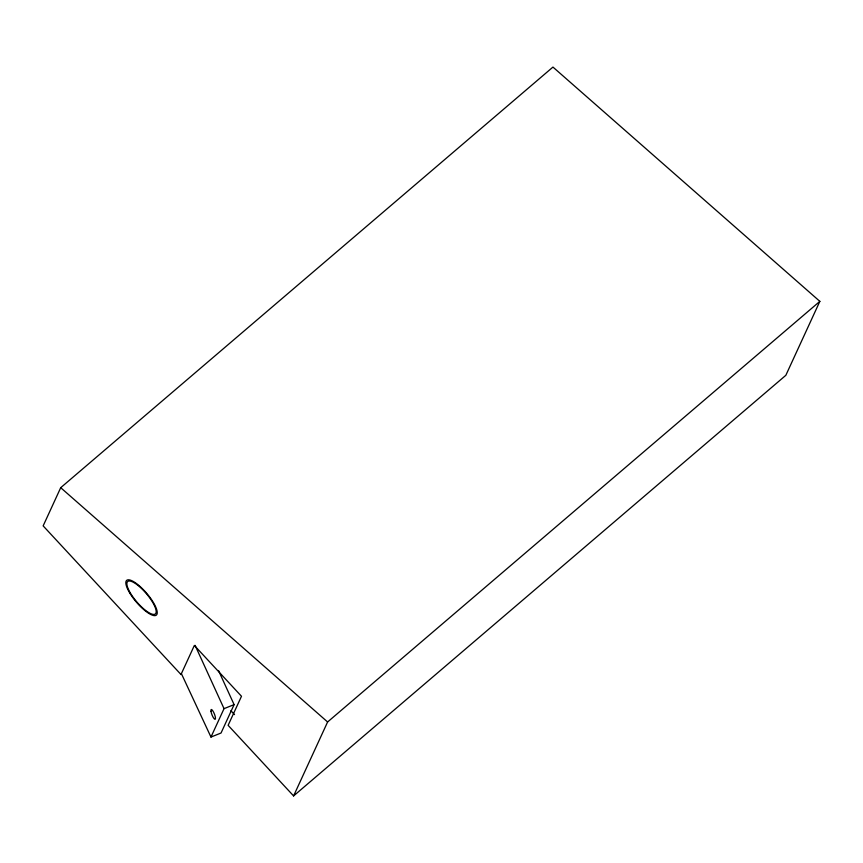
<?xml version="1.0" encoding="UTF-8"?>
<svg xmlns="http://www.w3.org/2000/svg" width="863" height="863" viewBox="0 0 863 863"><rect width="100%" height="100%" fill="white"/><g stroke="black" fill="none" stroke-linecap="round" stroke-linejoin="round"><path stroke-width="1.29" d="M180.993 674.51L194.358 645.459L241.489 696.268L228.123 725.33L293.593 795.923L785.837 375.308L819.85 301.36L552.956 67.077L60.712 487.692L43.15 525.88L180.993 674.51L181.575 674.025L210.971 737.056L221.036 733.021L234.1 704.618L218.512 670.529M210.971 737.056L224.035 708.652L234.1 704.618M293.593 795.923L327.606 721.975L819.85 301.36M60.712 487.692L327.606 721.975M230.896 710.702L234.52 714.607M195.092 645.351L224.035 708.652M129.633 592.816A22.859 6.785 49.5 0 0 156.376 615.092A22.859 6.785 49.5 0 0 138.609 585.233A22.859 6.785 49.5 0 0 129.633 592.816M130.432 593.14A21.305 6.321 49.5 0 0 155.372 613.917A21.305 6.321 49.5 0 0 138.803 586.074A21.305 6.321 49.5 0 0 130.432 593.14M210.982 711.392A5.307 1.284 68.2 0 0 214.855 719.311A5.307 1.284 68.2 0 0 213.754 712.514A5.307 1.284 68.2 0 0 210.982 711.392"/></g></svg>
